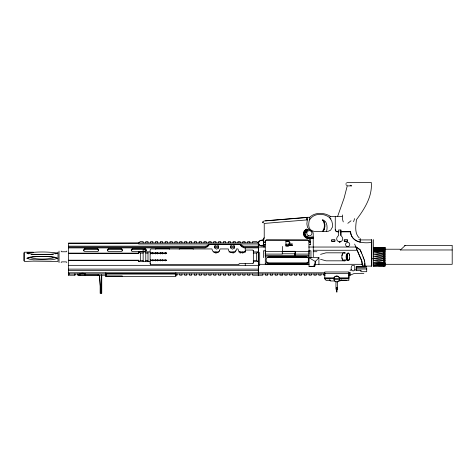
<?xml version="1.0" encoding="UTF-8"?>
<svg xmlns="http://www.w3.org/2000/svg" width="476" height="476" viewBox="0 0 476 476"><rect width="100%" height="100%" fill="white"/><g stroke="black" fill="none" stroke-linecap="round" stroke-linejoin="round"><path stroke-width="0.71" d="M74.922 275.211L74.922 273.968L74.922 275.211L68.52 275.211L68.52 243.052L258.295 242.814L258.295 247.895L244.129 247.895L241.641 246.705L239.767 244.402M77.957 275.211L77.963 273.968L77.957 275.211L106.255 275.211M258.522 247.913L258.522 251.584M282.232 275.211L282.232 273.968L282.232 275.211L280.025 275.211L280.025 273.968M295.209 251.84L295.209 253.785L282.238 253.785M340.881 235.43L340.881 229.997L338.537 229.997L338.537 235.43L337.258 237.024A3.029 3.029 0 0 0 338.775 241.689L340.643 241.689A3.029 3.029 0 0 0 342.155 237.024L340.881 235.43L340.881 229.997M342.625 214.95L342.637 219.799L343.261 221.905M361.135 270.636L356.232 270.636L356.232 266.679L364.699 266.679L364.896 264.257M264.668 247.044C263.222 244.206 263.371 240.701 264.228 237.726L264.228 223.44L307.282 219.888L307.544 217.312L309.251 217.27A0.643 0.643 0 0 1 309.894 217.907C308.615 222.685 306.859 229.771 313.868 231.354L328.065 231.354L330.683 230.134L332.516 226.933L332.706 224.952L331.808 221.185L329.684 217.615L329.803 216.883L330.421 216.604L335.271 216.604L335.253 229.724A2.136 2.136 0 0 0 337.389 231.854L338.852 231.854M364.931 265.251L362.307 265.251L361.736 260.824L354.632 244.087M364.896 265.257L364.896 265.905M334.955 240.969L334.83 241.362A0.666 0.666 0 0 1 334.289 241.635L332.224 241.635A0.666 0.666 0 0 1 331.689 241.362L331.558 240.088A0.666 0.666 0 0 1 332.224 239.422L334.289 239.422A0.666 0.666 0 0 1 334.955 240.088L334.955 240.969L331.558 240.969M347.599 240.969L347.468 241.362A0.666 0.666 0 0 1 346.933 241.635L344.868 241.635A0.666 0.666 0 0 1 344.202 240.969L344.202 240.088A0.666 0.666 0 0 1 344.475 239.553L346.933 239.422A0.66 0.66 0 0 1 347.563 239.88L347.599 240.969L344.202 240.969M307.282 219.888L306.859 223.893L307.46 227.207L309.227 229.64L312.47 231.687L313.202 232.972L313.309 256.826M345.957 184.414L346.135 183.343M344.951 253.577L345.082 252.821L326.012 252.821L320.556 254.362M310.953 257.659L310.953 250.822L309.007 250.822L309.007 266.34L314.826 266.346L315.707 261.211L318.926 257.659L309.007 257.659L314.803 261.211L315.707 261.211M314.327 266.346L314.606 264.793M314.672 264.436L315.058 262.288M315.142 261.83L315.255 261.211M314.124 264.793L313.827 266.346L309.007 266.34M354.775 269.94C352.311 272.879 350.169 268.934 351.55 266.292A0.643 0.643 0 0 1 352.192 265.644L354.132 265.644A0.643 0.643 0 0 1 354.727 266.042L354.775 269.94L356.232 269.94M105.833 274.896L106.463 274.081L175.204 274.081L175.834 274.896M264.079 237.726C263.811 241.38 256.725 239.696 258.89 244.319A3.606 3.606 0 0 0 261.508 245.973L264.079 245.973L263.585 244.747M263.46 221.495L262.942 221.536L262.776 222.185L262.942 222.822L263.46 222.78M219.323 251.191L220.067 248.942L228.307 248.942C228.29 253.982 236.405 253.994 236.388 248.942L238.018 248.942C237.994 253.238 244.747 254.41 245.913 250.049L252.833 250.049L253.327 250.626L253.524 262.371L252.833 263.52L239.208 263.52L238.881 264.626L150.761 264.626L150.184 263.787L150.13 260.646L166.552 260.646L166.725 260.318L166.552 259.991L150.13 259.991L150.13 253.577L166.552 253.577L166.725 253.25L166.552 252.923L150.13 252.923L150.13 250.049L150.761 248.942L211.987 248.942C211.957 252.893 218.008 254.476 219.609 250.632M348.866 278.365L339.572 278.365L339.138 277.312A2.927 2.927 0 0 0 335.586 276.235L334.64 276.871L333.837 278.365L324.769 278.365M326.494 231.61C327.732 227.742 327.226 220.394 322.615 220.138M253.524 262.371L253.125 263.24M353.555 221.715L354.62 218.597M105.833 274.17L106.463 273.617L175.204 273.617L175.834 274.17M337.561 216.628L344.112 198.07L347.248 185.902L351.687 185.902L350.116 185.218M258.42 242.784L259.319 241.451M209.511 244.402L207.631 246.705L205.144 247.895L68.52 247.895M235.644 251.191L235.929 250.632M340.275 241.743L339.709 242.718L339.144 241.743M66.824 251.054L66.384 251.768L61.565 251.768L61.124 251.054M61.124 262.591L61.565 261.877L66.384 261.877L66.824 262.591M68.52 275.211L69.377 273.968L79.926 273.968L79.926 275.211L79.373 273.968L81.331 273.307A4.617 3.243 0 0 1 83.627 273.307L85.591 273.968L85.055 275.211L85.055 273.968L106.231 273.968M322.954 231.61C325.292 228.26 325.578 223.089 322.823 219.9M323.091 231.61C325.471 228.218 325.661 223.03 322.93 219.775M209.142 244.402L207.125 246.336L205.144 247.08L68.52 247.08M322.282 231.61C324.983 228.474 325.09 223.393 322.686 220.055M265.501 220.787L307.544 217.312L306.306 218.692L307.181 219.894M351.002 220.763L347.825 223.333M309.59 219.894C314.1 212.379 325.483 212.855 330.998 218.948M309.138 217.889C314.374 211.939 324.269 212.266 330.517 216.431M340.661 280.364L340.031 280.977L338.555 280.977M289.194 243.825A1.178 1.16 0.4 0 0 288.682 241.612L288.682 241.142L285.909 241.142L285.909 246.193L288.295 246.36L288.682 245.509L292.508 245.509L286.118 245.646L286.118 244.236L292.508 244.099L289.319 244.099M288.682 241.612L288.295 241.772L288.682 241.772A1.178 1.16 -0.5 0 1 289.86 242.939A1.178 1.16 -0.5 0 1 288.682 244.099L288.575 244.039M288.682 245.509L286.118 245.646M385.155 249.222L399.876 249.222L400.405 249.971L405.379 245.36M348.688 275.211L350.163 275.211L350.163 272.784L348.759 273.968L350.163 275.211L354.031 273.539L363.854 273.539M308.234 262.002L306.217 262.841L268.708 262.841L266.691 262.002M383.644 263.079L385.084 263.71L383.644 264.858L373.464 265.656L385.084 265.656L383.644 266.06L378.557 265.858M68.52 260.193L138.694 260.193L138.694 261.663L140.337 260.485L143.139 260.485M253.22 253.089L256.653 253.089L258.295 251.911L258.295 261.663L253.25 261.663M84.799 248.668L84.05 249.156A2.154 1.547 16.5 0 0 84.05 250.888L84.799 251.548L97.497 251.548L98.252 250.888A2.154 1.547 -16.4 0 0 98.252 249.162L97.497 248.668L84.799 248.668L84.799 249.507L84.05 249.948A1.773 1.279 14.8 0 0 83.74 250.941M108.587 248.668L107.838 249.156A2.154 1.547 16.5 0 0 107.838 250.888L108.587 251.548L121.285 251.548L122.04 250.888A2.154 1.547 -16.4 0 0 122.04 249.162L121.285 248.668L108.587 248.668L108.587 249.507L107.838 249.948A1.773 1.279 14.8 0 0 107.528 250.941M132.382 248.668L131.626 249.156A2.154 1.547 16.5 0 0 131.626 250.888L132.382 251.548L145.079 251.548L145.829 250.888A2.154 1.553 -16.4 0 0 145.829 249.162L145.079 248.668L132.382 248.668L132.382 249.507L131.626 249.948A1.773 1.279 14.8 0 0 131.316 250.941M155.414 249.156L156.17 248.668L168.867 248.668L169.617 249.156M179.202 249.156L179.958 248.668L192.655 248.668L193.411 249.156M383.644 248.68L385.084 247.889L373.464 247.889L384.602 247.752M384.602 251.007L373.464 249.829L383.644 249.418L385.084 248.68L373.464 248.68L385.084 247.478L385.084 250.108M98.342 275.205L98.776 274.985L78.552 274.985M383.644 250.108L385.084 249.418L373.464 249.418M26.953 258.254L30.024 257.117L33.326 256.534L51.099 256.534L54.407 257.117L57.471 258.254L54.407 259.307L51.099 259.777L33.326 259.777L30.024 259.307L26.953 258.254C36.884 255.713 47.541 255.713 57.471 258.254M371.697 258.76L385.084 258.712L383.644 260.568L373.464 262.46L385.084 262.46L385.084 250.626L383.644 251.28L373.464 252.97L385.084 252.97L383.644 254.827L373.464 256.772L385.084 256.772L383.644 258.712L373.464 260.568L385.084 260.568L383.644 262.46L373.464 263.71L385.084 263.71M55.549 253.946L57.471 253.077C47.469 251.625 36.961 251.625 26.953 253.077L28.875 253.946M309.227 229.64L306.633 230.485A3.618 3.618 0 0 0 308.442 237.232L309.454 237.232M267.244 257.433L268.708 257.04L306.217 257.04L307.68 257.433M288.575 244.2L288.051 244.271M54.27 257.706C46.523 259.515 37.907 259.515 30.155 257.706M138.694 243.224L68.52 243.462M57.471 253.077L51.099 254.345L33.326 254.345L26.953 253.077M373.464 258.712L383.644 256.772L385.084 254.827L373.464 254.827L383.644 252.97L385.084 251.28L373.464 251.28L383.644 250.626M315.088 264.793L318.926 264.311L362.307 264.311M383.644 263.71L373.464 264.858L385.084 264.858L383.644 265.656L373.464 266.06L385.084 266.06L385.084 263.02M31.065 254.333L53.366 254.333M282.405 246.425L282.405 251.965M345.082 252.821L342.958 253.018C341.417 255.082 341.447 258.516 342.922 260.61L345.058 260.824L344.957 260.075M263.704 244.747L265.596 244.712M263.299 222.143L262.556 222.203M263.859 221.019L307.044 217.52M294.953 253.333L295.138 257.016L295.168 251.298L282.274 251.298L282.274 254.095L265.209 254.095L265.501 250.703M346.707 182.439L371.256 182.439C372.589 196.32 364.455 209.065 356.47 219.662C355.727 225.6 354.412 233.282 359.237 237.917M346.254 185.218L347.141 185.218M335.253 216.628L342 216.628M338.96 231.52L337.508 231.52A2.231 2.231 0 0 1 335.271 229.289M340.411 231.52L350.586 231.52C350.872 242.361 363.438 243.712 371.792 242.367M340.322 231.854L350.604 231.854C350.562 237.096 355.376 241.308 360.267 242.195L360.267 238.446M305.14 232.109L306.615 232.109M304.955 232.562L306.419 232.562L306.419 230.396M313.238 237.084L310.649 237.084L310.649 244.747L309.454 244.741M310.649 237.232L313.238 237.232M309.454 237.607L308.442 237.607A3.992 3.992 0 0 1 304.985 231.622L306.449 230.158L307.216 229.819L307.442 230.122M310.649 237.607L313.238 237.607M309.454 238.071L308.442 238.071A4.457 4.457 0 0 1 306.217 229.753L306.937 229.45L306.026 229.426A4.837 4.837 0 0 0 308.442 238.452L309.454 238.452M310.649 238.071L313.238 238.071M310.649 238.452L313.238 238.452M309.454 238.595L308.442 238.595A4.98 4.98 0 0 1 305.955 229.301L306.621 229.033L307.532 230.235L306.711 230.61A3.469 3.469 0 0 0 308.442 237.084L309.454 237.084L309.454 242.01M310.649 238.595L313.238 238.595M360.957 239.922L371.792 239.922L371.792 266.102L364.896 266.102M285.909 241.142L288.682 241.142M309.454 241.915L310.649 241.915M265.596 242.046L263.704 242.01M263.704 242.195L265.596 242.195M309.454 242.195L310.649 242.195M258.295 243.998L138.694 243.998L138.694 242.814L140.337 241.57L143.139 241.57L143.139 242.814M263.704 244.563L265.596 244.563M309.454 244.563L310.649 244.563M404.487 245.36L452.2 245.36L452.2 264.305L385.161 264.305M68.52 246.169L205.144 246.169L206.941 245.806L208.857 244.402L240.422 244.402L243.486 246.14L258.295 246.169M214.7 246.508L218.597 246.508M230.58 246.508L234.484 246.508M258.42 247.038L265.043 247.044M308.71 247.038L356.149 247.038L359.939 249.501L361.647 253.155M258.295 247.08L244.129 247.08L242.153 246.336L240.13 244.402M214.7 247.365L218.597 247.365M230.58 247.365L234.484 247.365M385.084 247.478L373.464 247.478L380.735 247.77M84.799 249.507L97.497 249.507L98.252 249.948A1.773 1.279 -14.7 0 1 98.562 250.947M108.587 249.507L121.285 249.507L122.04 249.948A1.773 1.279 -14.8 0 1 122.35 250.947M132.382 249.507L145.079 249.507L145.829 249.948A1.773 1.285 -14.8 0 1 146.138 250.941M373.464 249.829L383.644 249.829M146.037 249.87L143.092 249.87L143.092 251.334M400.405 249.971L452.2 249.971M313.309 250.263L357.083 250.263M383.692 250.299L384.822 250.299M373.464 250.626L385.084 250.626M308.811 250.703L309.102 254.095L295.168 254.095M265.209 250.846L265.501 241.046A1.089 1.077 0.4 0 1 266.59 239.969L307.722 239.969A1.089 1.071 0.1 0 1 308.811 241.046L309.102 250.846M265.209 251.441L309.102 251.441M313.273 251.703L316.951 251.703M68.52 253.387L138.694 253.387L138.694 251.911L149.976 251.911M213.712 251.911L218.567 251.911M229.004 251.911L235.328 251.911M238.708 251.911L245.033 251.911M253.25 251.911L258.295 251.911M33.326 252.191L24.425 252.191L24.425 261.455L33.326 261.128L57.471 261.455M138.694 251.911L140.337 253.089L143.139 253.089M145.787 253.089L147.994 253.089M150.636 253.089L152.844 253.089M155.491 253.089L157.699 253.089M160.341 253.089L162.548 253.089M165.196 253.089L166.665 253.089M68.52 253.113L138.73 253.113M265.138 255.41L309.001 255.41M265.305 256.826L309.007 256.826M343.017 259.985L347.183 259.985A3.165 1.059 90 0 1 346.135 256.326A3.165 1.059 90 0 1 347.51 253.815M68.52 260.467L138.694 260.467M145.787 260.485L147.994 260.485M150.636 260.485L152.844 260.485M155.491 260.485L157.699 260.485M160.341 260.485L162.548 260.485M165.196 260.485L166.665 260.485M253.22 260.485L256.653 260.485L258.295 261.663M345.058 260.824L326.012 260.824L320.544 259.289M138.694 261.663L149.976 261.663M383.692 263.055L384.822 263.055M265.138 264.007L309.001 264.007M259.682 264.311L309.007 264.311M68.52 265.34L258.295 265.34L258.295 275.211M258.42 265.519L259.682 265.519L259.682 252.351M366.71 266.78L356.435 266.78L356.435 267.815L366.722 267.845L366.71 271.695L360.897 271.695L360.897 270.588M366.722 269.023L356.435 269.035L356.435 270.588M68.52 269.124L258.295 269.124M351.55 269.94L350.181 269.94L350.181 270.636M68.52 270.475L258.295 270.475M258.295 272.784L68.52 272.784L69.377 273.968M258.42 272.784L324.799 272.784M348.837 272.784L350.163 272.784M324.769 273.456L348.866 273.456M80.985 273.629L84.347 273.629M80.902 273.849L84.466 273.849M175.632 273.968L258.295 273.968M258.42 273.968L325.167 273.968M175.632 275.211L177.108 275.211L177.108 273.968M325.167 275.211L323.692 275.211L323.692 273.968M97.651 275.211L98.943 275.211M105.833 276.068L122.427 276.139L105.833 276.217M122.255 276.538L175.834 276.538L175.834 272.784M324.769 277.859L334.003 277.859M339.406 277.859L348.866 277.859M334.11 278.377L339.299 278.377M339.816 280.364L348.866 280.364L348.866 271.98L324.769 271.98L324.769 278.817L329.826 278.817L329.826 280.364L330.445 280.977L334.872 280.977M348.866 278.817L341.084 278.817L341.084 280.364M334.11 279.656L339.299 279.656M340.405 280.275L346.177 280.275M330.386 280.364L326.06 280.364L324.769 278.817M336.395 288.099L337.02 288.099M336.383 289.212L335.949 289.212L335.949 281.256M337.032 289.212L337.466 289.212L337.466 281.256M286.54 244.271L286.118 244.236M373.464 248.68L383.644 249.418M384.126 265.792L385.084 266.06M384.126 262.121L385.084 262.46M358.809 239.499L360.267 240.059M258.295 242.814L256.653 241.57L252.53 241.57L252.53 242.814M253.125 250.328L253.524 251.191M356.322 247.46L356.125 247.038L360.314 250.049L362.349 254.952M357.292 250.745L361.927 261.342L362.307 265.251M356.506 248.954L356.744 249.501M150.309 264.085L150.13 262.936M363.771 258.694L364.664 261.342L364.937 264.793M363.045 256.826L363.408 257.766M362.313 254.952L363.807 258.694M364.128 259.61L364.634 261.342M364.83 262.907L364.878 263.639M383.644 247.478L383.644 266.06M373.505 239.601L373.505 266.245M371.697 239.601L371.697 266.245M356.536 267.845L356.536 269.023M348.973 274.842L348.973 277.556M337.032 289.206L337.032 287.7L336.383 287.7L336.395 292.05M337.02 287.677L337.02 292.05M321.05 273.968L321.05 275.211L318.843 275.211L318.843 273.968M318.926 257.659L318.926 264.311M316.195 273.968L316.195 275.211L313.987 275.211L313.987 273.968M311.346 273.968L311.346 275.211L309.138 275.211L309.138 273.968M306.49 273.968L306.49 275.211L304.283 275.211L304.283 273.968M301.641 273.968L301.641 275.211L299.434 275.211L299.434 273.968M296.792 273.968L296.792 275.211L294.579 275.211L294.579 273.968M295.043 253.333L295.043 257.016M291.937 273.968L291.937 275.211L289.729 275.211L289.729 273.968M287.087 273.968L287.087 275.211L284.874 275.211L284.874 273.968M277.383 273.968L277.383 275.211L275.17 275.211L275.17 273.968M272.528 273.968L272.528 275.211L270.32 275.211L270.32 273.968M267.679 273.968L267.679 275.211L265.465 275.211L265.465 273.968M265.305 263.882L265.305 250.822L263.359 250.822L263.359 257.659M263.585 239.113L263.585 241.284M263.561 245.622L263.561 247.038M262.823 273.968L262.823 275.211L252.53 275.211L252.53 273.968M258.522 262.062L258.522 265.299M258.42 243.492L258.42 275.211M256.653 253.089L256.653 260.485M249.888 242.814L249.888 241.57L247.681 241.57L247.681 242.814M249.888 273.968L249.888 275.211L247.681 275.211L247.681 273.968M245.253 247.722L245.253 252.232M245.253 263.299L245.253 265.34M245.033 242.814L245.033 241.57L242.825 241.57L242.825 242.814M245.033 273.968L245.033 275.211L242.825 275.211L242.825 273.968M242.825 251.911L242.825 253.303M240.184 242.814L240.184 241.57L237.976 241.57L237.976 242.814M240.184 251.911L240.184 253.303M240.184 273.968L240.184 275.211L237.976 275.211L237.976 273.968M235.328 242.814L235.328 241.57L233.121 241.57L233.121 242.814M235.328 273.968L235.328 275.211L233.121 275.211L233.121 273.968M233.121 251.911L233.121 253.303M230.479 242.814L230.479 241.57L228.272 241.57L228.272 242.814M230.479 273.968L230.479 275.211L228.272 275.211L228.272 273.968M225.624 242.814L225.624 241.57L223.417 241.57L223.417 242.814M225.624 273.968L225.624 275.211L223.417 275.211L223.417 273.968M220.775 242.814L220.775 241.57L218.567 241.57L218.567 242.814M220.775 273.968L220.775 275.211L218.567 275.211L218.567 273.968M215.92 242.814L215.92 241.57L213.712 241.57L213.712 242.814M215.92 251.911L215.92 253.303M215.92 273.968L215.92 275.211L213.712 275.211L213.712 273.968M211.07 242.814L211.07 241.57L208.863 241.57L208.863 242.814M211.07 273.968L211.07 275.211L208.863 275.211L208.863 273.968M206.221 242.814L206.221 241.57L204.008 241.57L204.008 242.814M206.221 273.968L206.221 275.211L204.008 275.211L204.008 273.968M201.366 242.814L201.366 241.57L199.158 241.57L199.158 242.814M201.366 273.968L201.366 275.211L199.158 275.211L199.158 273.968M196.517 242.814L196.517 241.57L194.303 241.57L194.303 242.814M196.517 273.968L196.517 275.211L194.303 275.211L194.303 273.968M191.661 242.814L191.661 241.57L189.454 241.57L189.454 242.814M191.661 273.968L191.661 275.211L189.454 275.211L189.454 273.968M186.812 242.814L186.812 241.57L184.599 241.57L184.599 242.814M186.812 273.968L186.812 275.211L184.599 275.211L184.599 273.968M181.957 242.814L181.957 241.57L179.75 241.57L179.75 242.814M181.957 273.968L181.957 275.211L179.75 275.211L179.75 273.968M177.108 242.814L177.108 241.57L174.894 241.57L174.894 242.814M175.204 273.617L175.204 274.081M172.252 242.814L172.252 241.57L170.045 241.57L170.045 242.814M167.403 242.814L167.403 241.57L165.196 241.57L165.196 242.814M165.196 252.607L165.196 254M165.196 259.575L165.196 260.967M162.548 242.814L162.548 241.57L160.341 241.57L160.341 242.814M162.548 252.607L162.548 254M162.548 259.575L162.548 260.967M160.341 252.607L160.341 254M160.341 259.575L160.341 260.967M157.699 242.814L157.699 241.57L155.491 241.57L155.491 242.814M157.699 252.607L157.699 254M157.699 259.575L157.699 260.967M155.491 252.607L155.491 254M155.491 259.575L155.491 260.967M152.844 242.814L152.844 241.57L150.636 241.57L150.636 242.814M152.844 252.607L152.844 254M152.844 259.575L152.844 260.967M150.636 252.607L150.636 254M150.636 259.575L150.636 260.967M147.994 242.814L147.994 241.57L145.787 241.57L145.787 242.814M147.994 251.911L147.994 261.663M145.787 251.911L145.787 261.663M145.079 248.668L145.079 249.507M143.139 251.911L143.139 261.663M140.337 253.089L140.337 260.485M121.285 248.668L121.285 249.507M106.463 273.617L106.463 274.081M105.833 272.784L105.833 276.538M101.745 275.223L101.745 293.341M101.531 274.712L101.531 293.561M100.388 293.561L100.388 286.183L99.603 275.211M100.168 293.341L100.168 286.231L99.389 275.217M97.497 248.668L97.497 249.507M59.042 251.054L59.042 262.591M58.001 252.191L58.001 261.455M23.8 252.815L23.8 260.83M342.69 259.831A3.165 1.059 90 0 1 342.393 259.384M342.155 258.688A3.165 1.059 90 0 1 342.006 257.802M342.006 255.844A3.165 1.059 90 0 1 342.69 253.815M348.688 259.89A3.796 1.267 -90 0 1 346.689 257.427A3.796 1.267 -90 0 1 348.331 253.214M349.497 257.998A3.796 1.273 -90 0 1 347.772 260.295A3.796 1.273 -90 0 1 347.188 254.928A3.796 1.273 -90 0 1 349.033 253.75M349.319 254.595A3.796 1.273 -90 0 1 349.497 255.654M308.811 241.189A1.089 1.077 -0.4 0 0 308.139 240.196L266.59 240.112A1.089 1.071 -0.5 0 0 265.501 241.189M263.549 244.462L263.061 245.051A2.725 2.725 0 0 1 259.331 244.831A2.725 2.725 0 0 1 259.331 241.094A2.725 2.725 0 0 1 263.061 240.874L263.549 241.463L263.549 244.462M218.597 248.061L216.645 249.156L214.7 248.061L214.7 245.8L216.645 244.718L218.597 245.8L218.597 248.061M234.484 248.061L232.532 249.156L230.58 248.061L230.58 245.8L232.532 244.718L234.484 245.8L234.484 248.061M306.217 257.165L268.708 257.165A2.493 2.196 0 0 0 266.215 259.366L266.215 261.247A2.493 2.201 -0.2 0 0 268.708 263.448L306.217 263.448A2.493 2.196 0.1 0 0 308.71 261.247L308.71 259.366A2.493 2.196 0 0 0 306.217 257.171M335.265 281.512A2.88 2.88 0 0 0 339.59 279.013A2.88 2.88 0 0 0 335.265 276.52A2.88 2.88 0 0 0 335.265 281.512M308.085 235.477A2.57 2.57 0 0 0 311.941 233.252A2.57 2.57 0 0 0 308.085 231.027A2.57 2.57 0 0 0 308.085 235.477M346.617 246.288A2.083 2.083 0 0 0 349.741 244.48A2.083 2.083 0 0 0 346.617 242.677A2.083 2.083 0 0 0 346.617 246.288M347.379 255.005A3.635 1.22 90 0 0 348.438 260.461A3.635 1.22 90 0 0 349.491 255.011A3.635 1.22 90 0 0 347.379 255.005"/></g></svg>
